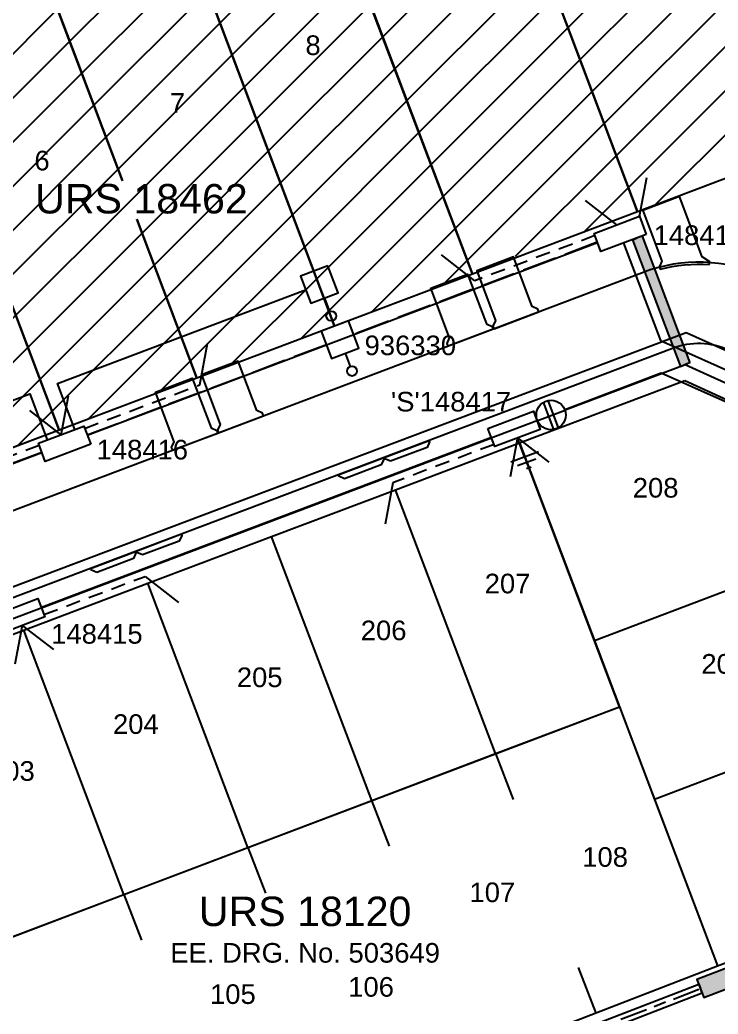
# Model space of a CAD drawing. Header units: metres. Extents: x 310835 to 311433, y 6270349 to 6270744.
# Drawn here: x 310980.3 to 311051.5, y 6270471.6 to 6270572.9 of the extents above; entities that cross this region are included whole.
import ezdxf
from ezdxf.enums import TextEntityAlignment as Align

# ---------------------------------------------------------------- set-up
doc = ezdxf.new("R2010")
doc.units = ezdxf.units.M
doc.header["$LTSCALE"] = 0.7
for name, pattern in [('Cable Exist OH', [1, 1, 0]), ('Cable Exist UG', [8.2, 4, -1.2, 1.8, -1.2]), ('Dash', [5, 3, -2]), ('IE Trench LV', [6.5, 5, -1.5])]:
    doc.linetypes.add(name, pattern=pattern)
doc.layers.get('0').update_dxf_attribs({"color": 6})
for name, color, linetype in [('_User Miscellaneous1', 3, 'Continuous'), ('_User Miscellaneous11', 7, 'Continuous'), ('_User Miscellaneous4', 7, 'Continuous'), ('_User Miscellaneous6', 7, 'Continuous'), ('_User Miscellaneous7', 150, 'Continuous'), ('_User Miscellaneous8', 7, 'Continuous'), ('_User_LV_Exist', 7, 'Continuous'), ('Cadastre Developer_SP_NEW', 4, 'Continuous'), ('Cadastre Land Parcels_SP_EXT', 4, 'Continuous'), ('Cadastre Roads_SP_NEW', 8, 'Continuous'), ('Duct_SP_NEW', 2, 'Continuous'), ('Equip_LV_NEW', 5, 'Continuous'), ('Mains_HV_NEW_U72', 2, 'Continuous'), ('Mains_LV_NEW_R6', 2, 'Continuous'), ('Mains_LV_NEW_T84', 2, 'Continuous'), ('Services_SP_NEW_UG', 2, 'Continuous'), ('SupportsUG_SP_LV_EXT', 7, 'Continuous'), ('SupportsUG_SP_LV_NEW', 2, 'Continuous'), ('SupportsUG_SP_LV_SL_NEW', 2, 'Continuous'), ('Trench_SP_NEW', 2, 'Continuous'), ('UG_Details_SP_MISC', 7, 'Continuous')]:
    doc.layers.add(name, color=color, linetype=linetype)
doc.layers.add('_User Miscellaneous12', color=7, linetype='Continuous', lineweight=35)
doc.layers.add('_User Miscellaneous5', color=7, linetype='Continuous', lineweight=35)
doc.layers.add('_User Notes', color=7, linetype='Continuous', plot=False)
doc.styles.add('ARIAL', font='arial.ttf', dxfattribs={"height": 2})
doc.styles.add('ARIAL 3.0', font='arial.ttf', dxfattribs={"height": 3})
doc.styles.add('POLE_LABEL', font='arial.ttf')
doc.styles.add('SL_LABEL', font='arial.ttf')
doc.styles.get("Standard").update_dxf_attribs({"font": 'arial.ttf'})
doc.styles.add('style1', font='iso3098b.shx')
doc.linetypes.add('Cable New UG', pattern='A,8,-1,["x",style1,S=3.5,R=0,X=0.35,Y=-1],-3.5', length=12.5)
doc.linetypes.add('Cable Z', pattern='A,8,-1,["Z",Standard,S=2.5,R=0,X=0.35,Y=-1.25],-3.5', length=12.5)
doc.linetypes.add('IE Trench HV', pattern='A,8,-2,["/",style1,S=2.5,R=0,X=0.1,Y=-1],-4.5', length=14.5)

# ---------------------------------------------------------------- blocks, each defined once
blk = doc.blocks.new('*U35')
at = {"lineweight": -3}
blk.add_lwpolyline([(-2.48, 2.49), (2.47, 2.49), (2.47, 0.51), (-2.48, 0.51)], close=True, dxfattribs=at)
for tag, flags, p in [('STREET_CODE', 9, (1.5, 3.5)), ('OWNED_BY', 9, (1.5, 3.3)), ('OPERATED_BY', 9, (1.5, 3.1)), ('STATE', 9, (1.5, 2.7)), ('SUPPORT_TYPE', 9, (1.5, 2.5)), ('MAINTAINED_BY', 9, (1.5, 2.9)), ('USAGE', 9, (1.5, 2.3)), ('LEGEND', 9, (1.5, 2.1)), ('SUBURB', 9, (1.5, 1.7)), ('STREETNAME', 9, (1.5, 1.5)), ('PARENT', 9, (1.5, 1.9)), ('LOCATION', 9, (1.5, 1.3)), ('NOTES', 9, (1.5, 1.1)), ('Z', 1, (1.5, 0.9))]:
    blk.add_attdef(tag, text='', height=0.2, dxfattribs=dict(flags=flags)).set_placement(p, align=Align.MIDDLE_LEFT)
at = {"layer": '_User Miscellaneous4', "style": 'ARIAL', "flags": 8}
blk.add_attdef('ASSET_NUM', text='', height=2, dxfattribs=at).set_placement((2, 5.5), align=Align.MIDDLE_LEFT)
blk = doc.blocks.new('A$C1B2C29DD')
at = {"layer": 'Services_SP_NEW_UG', "color": 2, "flags": 128}
for points in [[(0, 0), (-2.1, 3.44)], [(0, 0), (2.1, 3.44)]]:
    blk.add_lwpolyline(points, dxfattribs=at)
blk = doc.blocks.new('*U43')
at = {"layer": 'Services_SP_NEW_UG', "color": 2, "flags": 128}
blk.add_lwpolyline([(-15, -0.75), (-17.25, 2.93)], dxfattribs=at)
at = {"layer": 'Services_SP_NEW_UG', "color": 2, "linetype": 'Dash', "ltscale": 0.7, "flags": 128}
blk.add_lwpolyline([(-2.47, -0.75), (-15, -0.75)], dxfattribs=at)
blk = doc.blocks.new('*U44')
at = {"layer": 'Services_SP_NEW_UG', "color": 2, "flags": 128}
blk.add_lwpolyline([(15.01, -0.75), (17.25, 2.93)], dxfattribs=at)
at = {"layer": 'Services_SP_NEW_UG', "color": 2, "linetype": 'Dash', "ltscale": 0.7, "flags": 128}
blk.add_lwpolyline([(2.47, -0.75), (15.01, -0.75)], dxfattribs=at)
blk = doc.blocks.new('*U45')
at = {"layer": 'Services_SP_NEW_UG', "color": 2, "flags": 128}
blk.add_lwpolyline([(-15.53, -0.73), (-17.77, 2.95)], dxfattribs=at)
at = {"layer": 'Services_SP_NEW_UG', "color": 2, "linetype": 'Dash', "ltscale": 0.7, "flags": 128}
blk.add_lwpolyline([(-2.47, -0.75), (-15.53, -0.73)], dxfattribs=at)
blk = doc.blocks.new('*U46')
at = {"layer": 'Services_SP_NEW_UG', "color": 2, "flags": 128}
blk.add_lwpolyline([(-13.49, -0.75), (-15.73, 2.93)], dxfattribs=at)
at = {"layer": 'Services_SP_NEW_UG', "color": 2, "linetype": 'Dash', "ltscale": 0.7, "flags": 128}
blk.add_lwpolyline([(-2.47, -0.75), (-13.49, -0.75)], dxfattribs=at)
blk = doc.blocks.new('PILLAR_EXT')
blk.add_hatch(color=256).paths.add_polyline_path([(-2.475, 2.49), (-2.475, 0.51), (2.475, 0.51), (2.475, 2.49)])
blk.add_lwpolyline([(-2.475, 0.51), (2.475, 0.51), (2.475, 2.49), (-2.475, 2.49)], close=True)
for tag, p, flags in [('OWNED_BY', (0, 1.3), 9), ('STATE', (0, 1.1), 9), ('SUPPORT_TYPE', (0, 0.9), 9), ('USAGE', (0, 0.7), 9), ('LEGEND', (0, 0.5), 9), ('LOCATION', (0, 0.3), 9), ('NOTES', (0, 0.1), 9), ('PARENT', (0, -0.1), 9), ('STREETNAME', (0, -0.3), 9), ('SUBURB', (0, -0.5), 1)]:
    blk.add_attdef(tag, p, '', height=0.2, dxfattribs=dict(flags=flags))
at = {"layer": '_User Miscellaneous6', "style": 'ARIAL', "flags": 8}
blk.add_attdef('ASSET_NUM', text='', height=2, dxfattribs=at).set_placement((1.5, 7.5), align=Align.TOP_LEFT)
blk = doc.blocks.new('*U48')
at = {"layer": 'Services_SP_NEW_UG', "color": 2, "flags": 128}
blk.add_lwpolyline([(13.5, -0.75), (15.74, 2.93)], dxfattribs=at)
at = {"layer": 'Services_SP_NEW_UG', "color": 2, "linetype": 'Dash', "ltscale": 0.7, "flags": 128}
blk.add_lwpolyline([(2.47, -0.75), (13.5, -0.75)], dxfattribs=at)
blk = doc.blocks.new('*U36')
at = {"layer": '_User Miscellaneous7', "lineweight": -3}
blk.add_lwpolyline([(0, -3.03), (0, -1.58)], dxfattribs=at)
blk.add_lwpolyline([(-1.49, -6), (1.49, -6), (1.49, -3.03), (-1.49, -3.03)], close=True, dxfattribs=at)
blk.add_circle((0, -1.08), 0.5, dxfattribs=at)
at = {"layer": '_User Miscellaneous8', "color": 2, "lineweight": -3}
blk.add_lwpolyline([(-1.49, 0), (1.49, 0), (1.49, 2.97), (-1.49, 2.97)], close=True, dxfattribs=at)
at = {"style": 'POLE_LABEL', "flags": 9}
blk.add_attdef('STRUCTURE_PLANT_NUMBER', text='', height=0.2, dxfattribs=at).set_placement((1.64, 1.73), align=Align.MIDDLE_LEFT)
for tag, flags, p in [('STREET_CODE', 9, (1.64, 1.49)), ('OWNED_BY', 9, (1.64, 1.09)), ('COLUMN_TYPE', 9, (1.64, 1.29)), ('OPERATED_BY', 9, (1.64, 0.89)), ('STATE', 9, (1.64, 0.49)), ('MAINTAINED_BY', 9, (1.64, 0.69)), ('USAGE', 9, (1.64, 0.29)), ('LEGEND', 9, (1.64, 0.09)), ('SUBURB', 9, (1.64, -0.31)), ('STREETNAME', 9, (1.64, -0.51)), ('PARENT', 9, (1.64, -0.11)), ('LOCATION', 9, (1.64, -0.71)), ('NOTES', 9, (1.64, -0.91)), ('LABEL_ALIGNMENT', 9, (1.64, -1.11)), ('Z', 1, (1.64, -1.31))]:
    blk.add_attdef(tag, text='', height=0.2, dxfattribs=dict(flags=flags)).set_placement(p, align=Align.MIDDLE_LEFT)
at = {"layer": '_User Miscellaneous5', "style": 'ARIAL', "flags": 8}
blk.add_attdef('ASSET_NUM', text='', height=2, dxfattribs=at).set_placement((2, 3.49), align=Align.MIDDLE_LEFT)
blk = doc.blocks.new('*U49')
at = {"layer": '_User Miscellaneous8', "color": 2}
blk.add_line((0, 0), (0, 1.45), dxfattribs=at)
blk.add_circle((0, 1.95), 0.5, dxfattribs=at)
for tag, p, flags in [('Z', (0, 0), 1), ('OPERATED_BY', (0, -9.61), 9)]:
    blk.add_attdef(tag, p, '', height=0.2, dxfattribs=dict(flags=flags))
at = {"style": 'SL_LABEL', "flags": 9}
blk.add_attdef('STREET_CODE', text='', height=0.2, dxfattribs=at).set_placement((0, -0.2), align=Align.MIDDLE_LEFT)
at = {"flags": 9}
for tag, p in [('CONSTRUCTED_VOLTAGE', (0, -0.4)), ('CONTROL_TYPE', (0, -0.6)), ('LANTERN_PURPOSE', (0, -0.8)), ('LANTERN_TYPE', (0, -1)), ('OPERATING_VOLTAGE', (0, -1.4)), ('ORIENTATION', (0, -1.6)), ('OWNED_BY', (0, -1.8)), ('STATE', (0, -2)), ('NO_PHASES', (0, -1.2)), ('CEXIST', (0, -2.4)), ('CNEW', (0, -2.6)), ('CNUMBER', (0, -2.8)), ('CREMOVE', (0, -3)), ('USAGE', (0, -2.2)), ('CREPLACE', (0, -3.2)), ('LKINGHEIGHT', (0, -3.4)), ('LBRACKET', (0, -3.6)), ('LBRACKETVOCAB', (0, -3.8)), ('LCATEGORY', (0, -4)), ('LCHARGE1', (0, -4.2)), ('LCHARGE1PERCENT', (0, -4.4)), ('LCHARGE2', (0, -4.6)), ('LCHARGE2PERCENT', (0, -4.8)), ('LCHARGE3', (0, -5)), ('LCHARGE3PERCENT', (0, -5.2)), ('LEXIST', (0, -5.4)), ('LLAMP', (0, -5.6)), ('LLAMPVOCAB', (0, -5.8)), ('LMAST', (0, -6)), ('LMASTVOCAB', (0, -6.2)), ('LNEW', (0, -6.4)), ('LANTNUMBER', (0, -6.6)), ('LOUTREACH', (0, -7)), ('LOUTREACHVOCAB', (0, -7.2)), ('LRATECODE', (0, -7.4)), ('LREMOVE', (0, -7.6)), ('LREPLACE', (0, -7.8)), ('LTYPE', (0, -8)), ('LTYPEVOCAB', (0, -8.2)), ('SUBURB', (0, -8.6)), ('STREETNAME', (0, -8.8)), ('LEGEND', (0, -8.4)), ('LOCATION', (0, -9)), ('NOTES', (0, -9.2)), ('MAINTAINED_BY', (0, -9.86))]:
    blk.add_attdef(tag, text='', height=0.2, dxfattribs=at).set_placement(p, align=Align.MIDDLE_LEFT)
at = {"layer": '_User Notes', "style": 'SL_LABEL', "flags": 8}
blk.add_attdef('ASSET_NUM', text='', height=2.5, dxfattribs=at).set_placement((2, 2), align=Align.MIDDLE_LEFT)
at = {"layer": '_User Notes', "flags": 8}
blk.add_attdef('LNUMBER', text='', height=2.5, dxfattribs=at).set_placement((1.2, -2.8), align=Align.MIDDLE_LEFT)
blk = doc.blocks.new('LV_UG_LINKS_CLOSED_NEW')
for tag, flags, p in [('TYPE', 9, (1.5, -2.6)), ('Z', 1, (1.5, -2.8)), ('MAINTAINED_BY', 9, (1.5, -2.2)), ('NUMBER_OF_PHASES', 9, (1.5, -2.4))]:
    blk.add_attdef(tag, text='', height=0.2, dxfattribs=dict(flags=flags)).set_placement(p, align=Align.MIDDLE_LEFT)
blk.add_wipeout([(-1.06, 1.06), (-1.18, 0.92), (-1.29, 0.76), (-1.37, 0.59), (-1.43, 0.42), (-1.48, 0.23), (-1.49, 0.05), (-1.49, -0.14), (-1.46, -0.33), (-1.41, -0.51), (-1.33, -0.68), (-1.24, -0.84), (-1.12, -0.99), (-0.99, -1.12), (-0.84, -1.24), (-0.68, -1.33), (-0.51, -1.41), (-0.33, -1.46), (-0.14, -1.49), (0.05, -1.49), (0.23, -1.48), (0.42, -1.43), (0.59, -1.37), (0.76, -1.29), (0.92, -1.18), (1.06, -1.06), (1.18, -0.92), (1.29, -0.76), (1.37, -0.59), (1.43, -0.42), (1.48, -0.23), (1.49, -0.05), (1.49, 0.14), (1.46, 0.33), (1.41, 0.51), (1.33, 0.68), (1.24, 0.84), (1.12, 0.99), (0.99, 1.12), (0.84, 1.24), (0.68, 1.33), (0.51, 1.41), (0.33, 1.46), (0.14, 1.49), (-0.05, 1.49), (-0.23, 1.48), (-0.42, 1.43), (-0.59, 1.37), (-0.76, 1.29), (-0.92, 1.18)])
for p, q in [((-0.25, -1.48), (-0.25, 1.48)), ((0.25, -1.48), (0.25, 1.48))]:
    blk.add_line(p, q)
blk.add_circle((0, 0), 1.5)
at = {"flags": 9}
for tag, p in [('ACTUAL_STATUS', (1.5, 0)), ('CONSTRUCTED_VOLTAGE', (1.5, -0.2)), ('OPERATING_VOLTAGE', (1.5, -0.6)), ('ORIENTATION', (1.5, -0.8)), ('STATE', (1.5, -1)), ('NO_PHASES', (1.5, -0.4)), ('SWITCH_TYPE', (1.5, -1.2)), ('OWNED_BY', (1.5, -1.8)), ('OPERATED_BY', (1.5, -2)), ('USAGE', (1.5, -1.4)), ('NOTES', (1.5, -1.6))]:
    blk.add_attdef(tag, text='', height=0.2, dxfattribs=at).set_placement(p, align=Align.MIDDLE_LEFT)
blk = doc.blocks.new('Earth')
for p, q in [((0, -2.04), (0, 0)), ((-1.5, -2.04), (1.5, -2.04)), ((-1, -2.64), (1, -2.64)), ((-0.25, -3.24), (0.25, -3.24))]:
    blk.add_line(p, q)
blk = doc.blocks.new('A$C7DAD38F0')
at = {"layer": '_User Miscellaneous11', "color": 3, "style": 'ARIAL'}
blk.add_attdef('DRG_NO', text='', height=2, dxfattribs=at).set_placement((0, -4.23), align=Align.MIDDLE_CENTER)
at = {"layer": '_User Miscellaneous6', "color": 2, "style": 'ARIAL 3.0'}
blk.add_attdef('URS___', text='', height=3, dxfattribs=at).set_placement((0, 0), align=Align.MIDDLE_CENTER)

msp = doc.modelspace()

# ---------------------------------------------------------------- hatches: boundary and pattern name
at = {"layer": '_User Miscellaneous1'}
h = msp.add_hatch(dxfattribs=at)
h.set_pattern_fill('ANSI31', color=256)
h.paths.add_polyline_path([(311075.72, 6270569.05), (311052.94, 6270618), (311038.49, 6270611.14), (311060.11, 6270559.72), (311062.16, 6270560.5, 0.101239)])
h.paths.add_polyline_path([(311063.88, 6270569.13), (311074.2, 6270569.13), (311074.2, 6270573.25), (311063.88, 6270573.25)], flags=24)
h.paths.add_polyline_path([(311055.09, 6270588.63), (311059.2, 6270588.63), (311059.2, 6270591.65), (311055.09, 6270591.65)], flags=24)
h = msp.add_hatch(dxfattribs=at)
h.set_pattern_fill('ANSI31', color=256)
h.paths.add_polyline_path([(311038.49, 6270611.14), (311024.04, 6270604.27), (311043.27, 6270553.36), (311060.11, 6270559.72)])
h.paths.add_polyline_path([(311024.12, 6270575.26), (311026.7, 6270575.26), (311026.7, 6270578.32), (311024.12, 6270578.32)], flags=24)
h.paths.add_polyline_path([(311039.65, 6270581.58), (311043.78, 6270581.58), (311043.78, 6270584.65), (311039.65, 6270584.65)], flags=24)
h = msp.add_hatch(dxfattribs=at)
h.set_pattern_fill('ANSI31', color=256)
h.paths.add_polyline_path([(311024.04, 6270604.27), (311007.73, 6270596.52), (311026.44, 6270547), (311026.93, 6270547.19), (311026.88, 6270547.33), (311030.62, 6270548.74), (311043.27, 6270553.36)])
h.paths.add_polyline_path([(311008.92, 6270568.79), (311011.49, 6270568.79), (311011.49, 6270571.85), (311008.92, 6270571.85)], flags=24)
h.paths.add_polyline_path([(311024.12, 6270575.26), (311026.7, 6270575.26), (311026.7, 6270578.32), (311024.12, 6270578.32)], flags=24)
h.paths.add_polyline_path([(311039.65, 6270581.58), (311043.78, 6270581.58), (311043.78, 6270584.65), (311039.65, 6270584.65)], flags=24)
h = msp.add_hatch(dxfattribs=at)
h.set_pattern_fill('ANSI31', color=256)
h.paths.add_polyline_path([(311007.73, 6270596.52), (310994.14, 6270590.06), (311012.4, 6270541.7), (311022.25, 6270545.42), (311022.2, 6270545.56), (311026.38, 6270547.14)])
h.paths.add_polyline_path([(310995.12, 6270562.96), (310997.66, 6270562.96), (310997.66, 6270565.92), (310995.12, 6270565.92)], flags=24)
h.paths.add_polyline_path([(311008.92, 6270568.79), (311011.49, 6270568.79), (311011.49, 6270571.85), (311008.92, 6270571.85)], flags=24)
h.paths.add_polyline_path([(311024.12, 6270575.26), (311026.7, 6270575.26), (311026.7, 6270578.32), (311024.12, 6270578.32)], flags=24)
h = msp.add_hatch(dxfattribs=at)
h.set_pattern_fill('ANSI31', color=256)
h.paths.add_polyline_path([(310994.14, 6270590.06), (310980.54, 6270583.6), (310998.37, 6270536.4), (310998.81, 6270536.56), (310998.83, 6270536.68), (310998.82, 6270536.72), (311002.56, 6270538.13), (311012.4, 6270541.7)])
h.paths.add_polyline_path([(310981.1, 6270552.35), (311004.32, 6270552.35), (311004.32, 6270557.01), (310981.1, 6270557.01)], flags=24)
h.paths.add_polyline_path([(310995.12, 6270562.96), (310997.66, 6270562.96), (310997.66, 6270565.92), (310995.12, 6270565.92)], flags=24)
h.paths.add_polyline_path([(310981.29, 6270557.02), (310983.87, 6270557.02), (310983.87, 6270560.09), (310981.29, 6270560.09)], flags=24)
h = msp.add_hatch(dxfattribs=at)
h.set_pattern_fill('ANSI31', color=256)
h.paths.add_polyline_path([(310980.54, 6270583.6), (310966.95, 6270577.14), (310984.34, 6270531.1), (310994.19, 6270534.82), (310994.14, 6270534.95), (310998.32, 6270536.53)])
h.paths.add_polyline_path([(310981.1, 6270552.35), (311004.32, 6270552.35), (311004.32, 6270557.01), (310981.1, 6270557.01)], flags=24)
h.paths.add_polyline_path([(310995.12, 6270562.96), (310997.66, 6270562.96), (310997.66, 6270565.92), (310995.12, 6270565.92)], flags=24)
h.paths.add_polyline_path([(310981.29, 6270557.02), (310983.87, 6270557.02), (310983.87, 6270560.09), (310981.29, 6270560.09)], flags=24)
h = msp.add_hatch(dxfattribs=at)
h.set_pattern_fill('ANSI31', color=256)
h.paths.add_polyline_path([(310966.95, 6270577.14), (310953.35, 6270570.67), (310970.31, 6270525.8), (310970.8, 6270525.98), (310970.76, 6270526.11), (310974.5, 6270527.53), (310984.34, 6270531.1)])
h.paths.add_polyline_path([(310953.68, 6270545.31), (310956.23, 6270545.31), (310956.23, 6270548.31), (310953.68, 6270548.31)], flags=24)
h.paths.add_polyline_path([(310967.49, 6270551.15), (310970.05, 6270551.15), (310970.05, 6270554.16), (310967.49, 6270554.16)], flags=24)
h.paths.add_polyline_path([(310981.29, 6270557.02), (310983.87, 6270557.02), (310983.87, 6270560.09), (310981.29, 6270560.09)], flags=24)
at = {"layer": '_User Miscellaneous11'}
h = msp.add_hatch(color=256, dxfattribs=at)
h.dxf.hatch_style = 1
h.paths.add_polyline_path([(311043.74, 6270550.84), (311042.74, 6270550.54), (311047.62, 6270537.62), (311048.62, 6270537.92)])

# ---------------------------------------------------------------- linework, layer by layer
at = {"layer": '_User_LV_Exist', "color": 7, "linetype": 'Cable Exist UG', "flags": 128}
msp.add_lwpolyline([(311004.07, 6270456.57), (311049.68, 6270474.16)], dxfattribs=at)
at = {"layer": 'Cadastre Developer_SP_NEW'}
for p, q in [((311043.27, 6270553.36), (311024.04, 6270604.27)), ((311026.44, 6270547), (311007.73, 6270596.52)), ((311012.4, 6270541.7), (310994.14, 6270590.06)), ((310990.77, 6270556.51), (310980.54, 6270583.6)), ((310998.37, 6270536.4), (310992.25, 6270552.61)), ((311028.8, 6270498.11), (311018.6, 6270525.01)), ((311059.45, 6270517.42), (311038.87, 6270509.62)), ((311003.55, 6270488.54), (310993.35, 6270515.47)), ((310990.93, 6270483.76), (310980.72, 6270510.7)), ((311038.63, 6270510.27), (311045.01, 6270493.44)), ((310965.68, 6270474.19), (311041.43, 6270502.89)), ((311028.8, 6270498.11), (311041.43, 6270502.89)), ((311041.43, 6270502.89), (311051.43, 6270476.48)), ((311065.58, 6270501.24), (311045.01, 6270493.44)), ((311016.18, 6270493.32), (311028.8, 6270498.11)), ((311003.55, 6270488.54), (311016.18, 6270493.32)), ((311045.01, 6270493.44), (311051.43, 6270476.48)), ((310990.93, 6270483.76), (311003.55, 6270488.54)), ((310978.31, 6270478.97), (310990.93, 6270483.76)), ((310955.44, 6270439.43), (311051.43, 6270476.48))]:
    msp.add_line(p, q, dxfattribs=at)
at = {"layer": 'Cadastre Developer_SP_NEW', "linetype": 'Continuous'}
for p, q in [((310984.34, 6270531.1), (310966.95, 6270577.14)), ((311060.11, 6270559.72), (311043.27, 6270553.36)), ((311043.27, 6270553.36), (311026.44, 6270547)), ((311026.44, 6270547), (311012.4, 6270541.7)), ((311012.4, 6270541.7), (310998.37, 6270536.4)), ((310998.37, 6270536.4), (310984.34, 6270531.1)), ((311031.23, 6270529.79), (311048.07, 6270536.15)), ((311048.07, 6270536.15), (311053.23, 6270533.82)), ((310984.34, 6270531.1), (310970.31, 6270525.8)), ((311018.6, 6270525.01), (311031.23, 6270529.79)), ((311031.23, 6270529.79), (311038.63, 6270510.27)), ((311041.43, 6270502.89), (311031.23, 6270529.79)), ((311005.98, 6270520.24), (311018.6, 6270525.01)), ((310993.35, 6270515.47), (311005.98, 6270520.24)), ((311016.18, 6270493.32), (311005.98, 6270520.24)), ((310980.72, 6270510.7), (310993.35, 6270515.47)), ((310968.09, 6270505.93), (310980.72, 6270510.7)), ((311051.43, 6270476.48), (311068.23, 6270482.97))]:
    msp.add_line(p, q, dxfattribs=at)
for points in [[(311038.49, 6270611.14), (311060.11, 6270559.72), (311043.27, 6270553.36), (311024.04, 6270604.27), (311038.49, 6270611.14)], [(311026.44, 6270547), (311007.73, 6270596.52), (311024.04, 6270604.27), (311043.27, 6270553.36), (311026.44, 6270547)], [(311012.4, 6270541.7), (310994.14, 6270590.06), (311007.73, 6270596.52), (311026.44, 6270547), (311012.4, 6270541.7)], [(310970.31, 6270525.8), (310953.35, 6270570.67), (310966.95, 6270577.14), (310984.34, 6270531.1), (310970.31, 6270525.8)]]:
    msp.add_lwpolyline(points, close=True, dxfattribs=at)
for points in [[(310990.77, 6270556.51), (310980.54, 6270583.6), (310994.14, 6270590.06), (311012.4, 6270541.7), (310998.37, 6270536.4), (310992.25, 6270552.61)], [(310992.25, 6270552.61), (310998.37, 6270536.4), (310984.34, 6270531.1), (310966.95, 6270577.14), (310980.54, 6270583.6), (310990.77, 6270556.51)]]:
    msp.add_lwpolyline(points, dxfattribs=at)
at = {"layer": 'Cadastre Developer_SP_NEW', "flags": 128}
for points in [[(311028.8, 6270498.11), (311030.6, 6270493.44)], [(311016.17, 6270493.32), (311017.97, 6270488.66)], [(311003.54, 6270488.54), (311005.34, 6270483.87)], [(310990.93, 6270483.75), (310992.73, 6270479.09)], [(311037.21, 6270476.32), (311039.01, 6270471.65)]]:
    msp.add_lwpolyline(points, dxfattribs=at)
at = {"layer": 'Cadastre Roads_SP_NEW'}
for p, q in [((311043.93, 6270547.2), (310934.99, 6270506.01)), ((311046.84, 6270539.42), (310939.94, 6270499.01))]:
    msp.add_line(p, q, dxfattribs=at)
msp.add_lwpolyline([(311050.6, 6270547.97), (311050.62, 6270548.26), (311049.86, 6270548.75), (311047.53, 6270554.9), (311043.79, 6270553.49), (311045.75, 6270548.31), (311045.5, 6270547.78), (311045.57, 6270547.49, -0.079944)], format="xyb", close=True, dxfattribs=at)
for points in [[(311033.22, 6270543.15), (311033.11, 6270543.43), (311032.53, 6270543.69), (311030.62, 6270548.74), (311026.88, 6270547.33), (311028.79, 6270542.27), (311028.53, 6270541.69), (311028.64, 6270541.41)], [(311023.96, 6270539.64), (311023.85, 6270539.92), (311024.11, 6270540.5), (311022.2, 6270545.56), (311025.94, 6270546.98), (311027.86, 6270541.92), (311028.44, 6270541.66), (311028.54, 6270541.38)], [(311005.16, 6270532.53), (311005.05, 6270532.81), (311004.47, 6270533.08), (311002.56, 6270538.13), (310998.82, 6270536.72), (311000.73, 6270531.66), (311000.47, 6270531.08), (311000.57, 6270530.8)], [(310995.9, 6270529.03), (310995.79, 6270529.31), (310996.05, 6270529.89), (310994.14, 6270534.95), (310997.88, 6270536.37), (310999.8, 6270531.31), (311000.38, 6270531.04), (311000.48, 6270530.76)], [(311018.08, 6270527.91), (311017.5, 6270528.17), (311017.45, 6270528.31), (311022.03, 6270530.04), (311022.08, 6270529.9), (311021.82, 6270529.32)], [(311013.4, 6270526.14), (311012.82, 6270526.4), (311012.77, 6270526.54), (311017.36, 6270528.28), (311017.41, 6270528.14), (311017.15, 6270527.56)], [(310992.83, 6270518.36), (310992.25, 6270518.62), (310992.19, 6270518.76), (310996.78, 6270520.5), (310996.83, 6270520.36), (310996.57, 6270519.78)], [(310988.15, 6270516.59), (310987.57, 6270516.85), (310987.52, 6270516.99), (310992.1, 6270518.73), (310992.15, 6270518.59), (310991.89, 6270518.01)]]:
    msp.add_lwpolyline(points, close=True, dxfattribs=at)
for radius in [15.8, 7.5]:
    msp.add_arc((311049.49, 6270532.41), radius, 20.6275, 110.7105, dxfattribs=at)
at = {"layer": 'Duct_SP_NEW'}
for p, q in [((311043.73, 6270550.87), (311043.24, 6270550.69)), ((311043.73, 6270550.87), (311048.61, 6270537.95)), ((311042.76, 6270550.5), (311043.24, 6270550.69)), ((311042.76, 6270550.5), (311047.64, 6270537.59)), ((311047.64, 6270537.59), (311048.12, 6270537.77)), ((311048.61, 6270537.95), (311048.12, 6270537.77))]:
    msp.add_line(p, q, dxfattribs=at)
at = {"layer": 'Mains_LV_NEW_R6', "linetype": 'Cable Z', "flags": 128}
for points in [[(310985.92, 6270531.15), (310984.15, 6270535.84), (311009.44, 6270545.39)], [(310956.07, 6270525.23), (310981.35, 6270534.78), (310983.12, 6270530.09)]]:
    msp.add_lwpolyline(points, dxfattribs=at)
at = {"layer": 'Mains_LV_NEW_T84', "linetype": 'Cable New UG', "flags": 128}
for points in [[(311041.84, 6270550.16), (311045.6, 6270540.21), (311057.15, 6270535.05), (311062.95, 6270537.24), (311059.29, 6270546.9), (311062.65, 6270554.76), (311066.7, 6270556.89), (311069.08, 6270552.55)], [(311028.38, 6270530.34), (310982.51, 6270512.99)], [(310934.8, 6270510.78), (310982.55, 6270528.82)]]:
    msp.add_lwpolyline(points, dxfattribs=at)
at = {"layer": 'Services_SP_NEW_UG', "color": 2, "flags": 128}
for points in [[(311043.45, 6270552.89), (311044.2, 6270556.85)], [(311041.14, 6270552.01), (311037.96, 6270554.49)]]:
    msp.add_lwpolyline(points, dxfattribs=at)
at = {"layer": 'Trench_SP_NEW', "linetype": 'IE Trench LV', "flags": 128}
for points in [[(311039.16, 6270550.24), (311014.34, 6270540.85)], [(311011.56, 6270539.79), (310987.18, 6270530.57)], [(310982.55, 6270528.82), (310958.19, 6270519.63)]]:
    msp.add_lwpolyline(points, dxfattribs=at)
at = {"layer": 'Trench_SP_NEW', "linetype": 'IE Trench HV', "flags": 128}
for points in [[(311033.02, 6270532.06), (311048.12, 6270537.77), (311054.41, 6270534.93), (311056.32, 6270529.89)], [(310982.51, 6270512.98), (311028.39, 6270530.31)]]:
    msp.add_lwpolyline(points, dxfattribs=at)
at = {"layer": 'UG_Details_SP_MISC'}
for p, q in [((310954.85, 6270438.11), (311049.5, 6270474.61)), ((310955.19, 6270437.21), (311049.85, 6270473.71)), ((311049.5, 6270474.61), (311049.68, 6270474.16)), ((311049.85, 6270473.71), (311049.68, 6270474.16))]:
    msp.add_line(p, q, dxfattribs=at)

# ---------------------------------------------------------------- block references
at = {"layer": '_User Miscellaneous12'}
ref = msp.add_blockref('A$C7DAD38F0', (310992.71, 6270554.68), dxfattribs=at)
ref.add_attrib('URS___', 'URS 18462', dxfattribs={"layer": '_User Miscellaneous6', "color": 2, "height": 3, "style": 'ARIAL 3.0'}).set_placement((310992.71, 6270554.68), align=Align.MIDDLE_CENTER)
msp.add_blockref('A$C7DAD38F0', (311009.39, 6270482.03), dxfattribs=at).add_auto_attribs({'URS___': 'URS 18120', 'DRG_NO': 'EE. DRG. No. 503649'})
at = {"layer": 'Services_SP_NEW_UG'}
for name, p, rotation in [('*U45', (311040.96, 6270552.49), 20.69638905661486), ('*U44', (310984.34, 6270531.1), 20.6818986909502), ('*U43', (310984.34, 6270531.1), 20.69638890877741), ('*U48', (311031.22, 6270529.81), 200.7544420418317), ('*U46', (310980.73, 6270510.71), 200.6977657948462)]:
    msp.add_blockref(name, p, dxfattribs=dict(at, rotation=rotation))
at = {"layer": 'SupportsUG_SP_LV_EXT'}
ref = msp.add_blockref('PILLAR_EXT', (311051.44, 6270476.45), dxfattribs=dict(at, rotation=201.1041669041198))
ref.add_attrib('ASSET_NUM_001', '146663', (311052.71, 6270471.67), dxfattribs={"layer": '_User Miscellaneous6', "height": 2, "style": 'ARIAL'})
at = {"layer": 'SupportsUG_SP_LV_NEW'}
ref = msp.add_blockref('*U35', (311040.96, 6270552.49), dxfattribs=dict(at, rotation=200.6963654177755))
ref.add_attrib('ASSET_NUM_001', '148418', (311044.9, 6270549.96), dxfattribs={"layer": '_User Miscellaneous4', "height": 2, "style": 'ARIAL'})
for p, rotation in [((310984.52, 6270530.62), 20.7023029671213), ((311031.04, 6270530.29), 200.7105315743008), ((310980.55, 6270511.18), 200.9461813073076)]:
    msp.add_blockref('A$C1B2C29DD', p, dxfattribs=dict(at, rotation=rotation))
ref = msp.add_blockref('*U35', (311031.22, 6270529.81), dxfattribs=dict(at, rotation=20.71053157430086))
ref.add_attrib('ASSET_NUM_001', "'S'148417", (311018.14, 6270532.99), dxfattribs={"layer": '_User Miscellaneous4', "height": 2, "style": 'ARIAL'})
ref = msp.add_blockref('*U35', (310984.34, 6270531.1), dxfattribs=dict(at, rotation=200.7023029671213))
ref.add_attrib('ASSET_NUM_001', '148416', (310988.14, 6270528.1), dxfattribs={"layer": '_User Miscellaneous4', "height": 2, "style": 'ARIAL'})
ref = msp.add_blockref('*U35', (310980.73, 6270510.71), dxfattribs=dict(at, rotation=20.94618130730758))
ref.add_attrib('ASSET_NUM_001', '148415', (310983.51, 6270509.32), dxfattribs={"layer": '_User Miscellaneous4', "height": 2, "style": 'ARIAL'})
at = {"layer": 'SupportsUG_SP_LV_SL_NEW', "ltscale": 0.5}
ref = msp.add_blockref('*U36', (311012.43, 6270541.71), dxfattribs=dict(at, rotation=200.7105315803241))
ref.add_attrib('ASSET_NUM_001', '936330', (311015.45, 6270538.73), dxfattribs={"layer": '_User Miscellaneous5', "height": 2, "style": 'ARIAL'})
at = {"layer": 'SupportsUG_SP_LV_SL_NEW', "ltscale": 0.5, "rotation": 200.7105315803241}
msp.add_blockref('*U49', (311013.48, 6270538.93), dxfattribs=at)

# ---------------------------------------------------------------- texts
at = {"layer": 'Cadastre Developer_SP_NEW', "style": 'ARIAL'}
for s, p in [('8', (311010.2, 6270569.33)), ('7', (310996.39, 6270563.45)), ('6', (310982.58, 6270557.57)), ('208', (311045.11, 6270524.21)), ('207', (311030.02, 6270514.45)), ('206', (311017.39, 6270509.67)), ('209', (311052.1, 6270506.26)), ('205', (311004.76, 6270504.89)), ('204', (310992.14, 6270500.12)), ('203', (310979.51, 6270495.34))]:
    msp.add_text(s, height=2, dxfattribs=at).set_placement(p, align=Align.CENTER)
at = {"layer": 'Cadastre Land Parcels_SP_EXT'}
for s, p in [('108', (311037.63, 6270486.57)), ('107', (311026.14, 6270482.97)), ('106', (311013.78, 6270473.33)), ('105', (310999.7, 6270472.59))]:
    msp.add_text(s, height=2, dxfattribs=at).set_placement(p)

# ---------------------------------------------------------------- next in the draw order: block references
at = {"layer": 'Equip_LV_NEW', "linetype": 'Cable Exist OH', "lineweight": 0, "rotation": 20.71053157826502}
msp.add_blockref('LV_UG_LINKS_CLOSED_NEW', (311034.45, 6270532.63), dxfattribs=at)

# ---------------------------------------------------------------- next in the draw order: linework, layer by layer
at = {"layer": 'Mains_HV_NEW_U72', "color": 2, "linetype": 'Cable New UG', "flags": 128}
for points in [[(311081, 6270549.02), (311066.93, 6270543.69), (311068.75, 6270538.86), (311057.72, 6270534.68), (311056.78, 6270537.16), (311048.22, 6270541.02), (310936.65, 6270498.86), (310932.7, 6270509.33), (310925.61, 6270512.5), (310892.08, 6270599.16)], [(310940.12, 6270474.77), (310934.31, 6270489.29), (310937.25, 6270495.88), (311048.12, 6270537.77), (311054.41, 6270534.93), (311055.98, 6270530.81)]]:
    msp.add_lwpolyline(points, dxfattribs=at)
at = {"layer": 'Mains_LV_NEW_T84', "linetype": 'Cable New UG', "flags": 128}
for points in [[(310987.18, 6270530.57), (311039.17, 6270550.22)], [(311060.11, 6270532.96), (311055.81, 6270531.34), (311055.34, 6270532.57), (311045.69, 6270536.88), (311035.84, 6270533.16)]]:
    msp.add_lwpolyline(points, dxfattribs=at)

# ---------------------------------------------------------------- next in the draw order: block references
at = {"layer": 'Equip_LV_NEW', "linetype": 'Cable Exist OH', "lineweight": 0, "rotation": 20.71053157875828}
msp.add_blockref('Earth', (311031.04, 6270530.29), dxfattribs=at)

doc.saveas('drawing.dxf')
